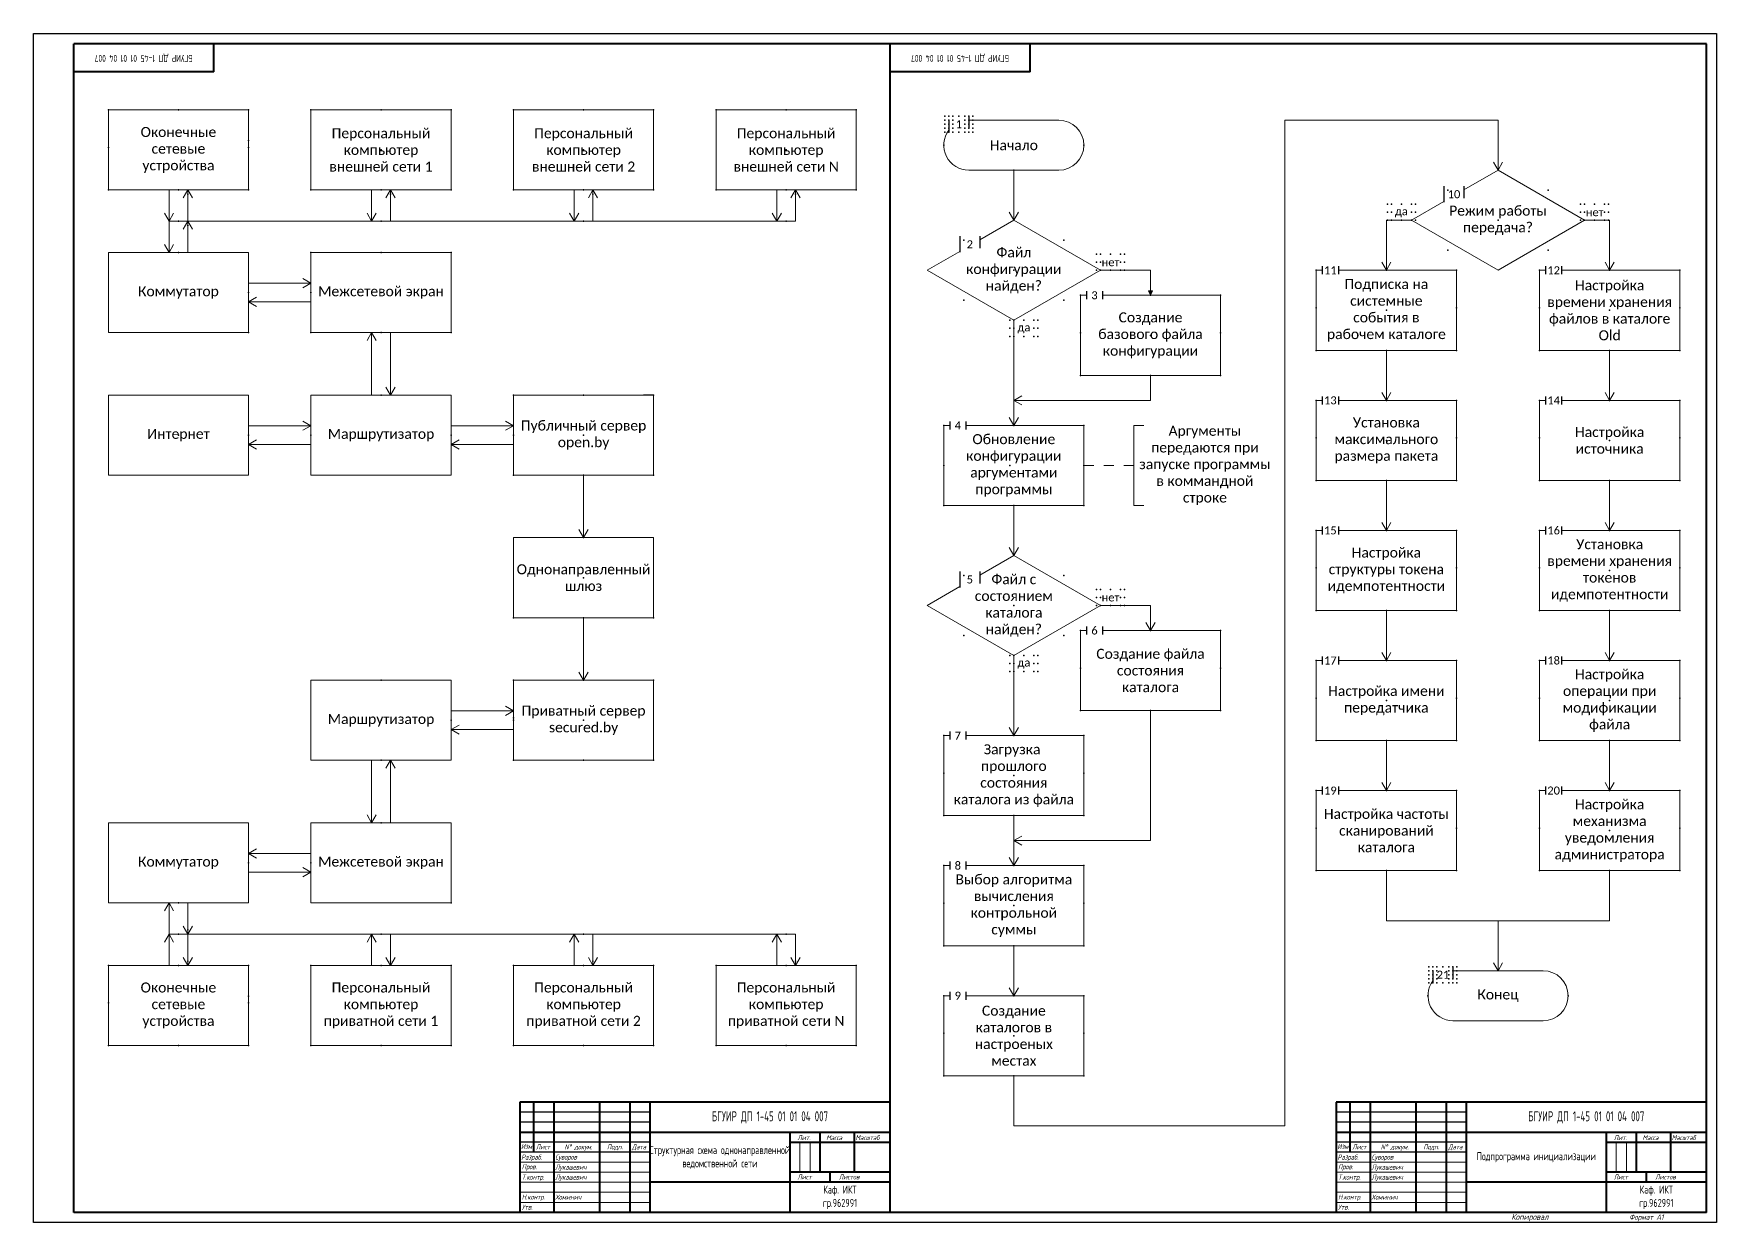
# Model space of a CAD drawing. Extents: x -285 to 556, y -1314 to -720.
import ezdxf

# ---------------------------------------------------------------- set-up
doc = ezdxf.new("R2010")
doc.units = 0
doc.header["$MEASUREMENT"] = 0
doc.layers.get('0').update_dxf_attribs({"linetype": 'CONTINUOUS'})
doc.layers.add('KONTUR', color=7, linetype='CONTINUOUS')
doc.layers.add('Тонкие', color=7, linetype='CONTINUOUS')
doc.layers.add('Невидимка', color=131, linetype='CONTINUOUS', plot=False)
for name, color, linetype, lineweight in [('Основная', 7, 'CONTINUOUS', 40), ('Схема', 50, 'CONTINUOUS', 20), ('текст', 7, 'CONTINUOUS', 20), ('тонкая', 7, 'CONTINUOUS', 20)]:
    doc.layers.add(name, color=color, linetype=linetype, lineweight=lineweight)
doc.styles.add('ЕСКД', font='eskd15.shx', dxfattribs={"width": 0.8})
doc.styles.add('стиль1', font='romans.shx', dxfattribs={"width": 0.75, "oblique": 15, "height": 3.5})

msp = doc.modelspace()

# ---------------------------------------------------------------- hatches: boundary and pattern name
at = {"layer": 'Схема'}
h = msp.add_hatch(color=256, dxfattribs=at)
h.dxf.hatch_style = 1
h.paths.add_polyline_path([(273.87, -848.74), (272.93, -848.74), (272.93, -850.93)])
h.paths.add_polyline_path([(272.93, -848.74), (272, -848.74), (272.93, -850.93)])

# ---------------------------------------------------------------- linework, layer by layer
for p, q in [((22.74, -1259.18), (-42.26, -1259.18)), ((430.74, -1259.18), (365.74, -1259.18)), ((22.74, -1264.18), (-42.26, -1264.18)), ((430.74, -1264.18), (365.74, -1264.18)), ((22.74, -1274.18), (-42.26, -1274.18)), ((430.74, -1274.18), (365.74, -1274.18)), ((22.74, -1279.18), (-42.26, -1279.18)), ((430.74, -1279.18), (365.74, -1279.18)), ((500.74, -1309.18), (500.74, -1309.18))]:
    msp.add_line(p, q)
at = {"layer": 'KONTUR'}
for p, q in [((-285.26, -1314.18), (-285.26, -720.18)), ((-285.26, -720.18), (555.74, -720.18)), ((555.74, -720.18), (555.74, -1314.18)), ((555.74, -1314.18), (-285.26, -1314.18))]:
    msp.add_line(p, q, dxfattribs=at)
at = {"layer": 'Невидимка'}
for p, q in [((172.13, -763.43), (172.13, -769.43)), ((182.13, -761.43), (182.13, -767.43)), ((419.61, -796.43), (419.61, -804.43)), ((429.61, -796.43), (429.61, -802.43)), ((177.63, -821.43), (177.63, -829.43)), ((187.63, -821.43), (187.63, -827.43)), ((358.81, -836.43), (358.81, -840.43)), ((366.81, -836.43), (366.81, -840.43)), ((470.41, -836.43), (470.41, -840.43)), ((478.41, -836.43), (478.41, -840.43)), ((240.93, -848.93), (240.93, -852.93)), ((248.93, -848.93), (248.93, -852.93)), ((358.81, -901.43), (358.81, -905.43)), ((366.81, -901.43), (366.81, -905.43)), ((470.41, -901.43), (470.41, -905.43)), ((478.41, -901.43), (478.41, -905.43)), ((172.63, -913.93), (172.63, -917.93)), ((180.63, -913.93), (180.63, -917.93)), ((358.81, -966.43), (358.81, -970.43)), ((366.81, -966.43), (366.81, -970.43)), ((470.41, -966.43), (470.41, -970.43)), ((478.41, -966.43), (478.41, -970.43)), ((177.63, -988.93), (177.63, -996.93)), ((187.63, -988.93), (187.63, -994.93)), ((240.93, -1016.43), (240.93, -1020.43)), ((248.93, -1016.43), (248.93, -1020.43)), ((358.81, -1031.43), (358.81, -1035.43)), ((366.81, -1031.43), (366.81, -1035.43)), ((470.41, -1031.43), (470.41, -1035.43)), ((478.41, -1031.43), (478.41, -1035.43)), ((172.63, -1068.93), (172.63, -1072.93)), ((180.63, -1068.93), (180.63, -1072.93)), ((358.81, -1096.43), (358.81, -1100.43)), ((366.81, -1096.43), (366.81, -1100.43)), ((470.41, -1096.43), (470.41, -1100.43)), ((478.41, -1096.43), (478.41, -1100.43)), ((172.63, -1133.93), (172.63, -1137.93)), ((180.63, -1133.93), (180.63, -1137.93)), ((414.11, -1188.43), (414.11, -1194.43)), ((424.11, -1186.43), (424.11, -1192.43)), ((172.63, -1198.93), (172.63, -1202.93)), ((180.63, -1198.93), (180.63, -1202.93))]:
    msp.add_line(p, q, dxfattribs=at)
for p in [(-247.91, -758.28), (-212.91, -758.28), (-177.91, -758.28), (-146.66, -758.28), (-111.66, -758.28), (-76.66, -758.28), (-45.41, -758.28), (-10.41, -758.28), (24.59, -758.28), (55.84, -758.28), (90.84, -758.28), (125.84, -758.28), (170.13, -761.43), (170.13, -763.43), (172.13, -761.43), (172.13, -763.43), (174.13, -761.43), (174.13, -763.43), (177.13, -761.43), (180.13, -761.43), (180.13, -763.43), (182.13, -761.43), (182.13, -763.43), (184.13, -761.43), (184.13, -763.43), (-177.91, -773.59), (170.13, -765.43), (170.13, -767.43), (170.13, -769.43), (172.13, -765.43), (172.13, -767.43), (172.13, -769.43), (174.13, -765.43), (174.13, -767.43), (174.13, -769.43), (177.13, -769.43), (180.13, -765.43), (180.13, -767.43), (180.13, -769.43), (182.13, -765.43), (182.13, -767.43), (182.13, -769.43), (184.13, -765.43), (184.13, -767.43), (184.13, -769.43), (-247.91, -777.03), (-212.91, -778.28), (-212.91, -778.28), (-177.91, -777.03), (-111.66, -778.28), (-111.66, -778.28), (-10.41, -778.28), (-10.41, -778.28), (90.84, -778.28), (90.84, -778.28), (169.63, -775.93), (239.63, -775.93), (204.63, -788.43), (-247.91, -798.28), (-212.91, -798.28), (-212.91, -798.28), (-177.91, -798.28), (-146.66, -798.28), (-111.66, -798.28), (-111.66, -798.28), (-76.66, -798.28), (-45.41, -798.28), (-10.41, -798.28), (-10.41, -798.28), (24.59, -798.28), (55.84, -798.28), (90.84, -798.28), (90.84, -798.28), (125.84, -798.28), (421.61, -798.43), (421.61, -798.43), (471.61, -798.43), (-208.22, -800.46), (-106.97, -800.46), (-5.72, -800.46), (95.53, -800.46), (391.31, -805.43), (393.31, -805.43), (398.31, -805.43), (403.31, -805.43), (405.31, -805.43), (487.91, -805.43), (489.91, -805.43), (494.91, -805.43), (499.91, -805.43), (501.91, -805.43), (-212.91, -813.9), (-212.91, -813.9), (-111.66, -813.9), (-10.41, -813.9), (90.84, -813.9), (391.31, -809.43), (391.31, -813.43), (393.31, -809.43), (393.31, -813.43), (398.31, -813.43), (403.31, -809.43), (403.31, -813.43), (405.31, -809.43), (405.31, -813.43), (446.61, -813.43), (487.91, -809.43), (487.91, -813.43), (489.91, -809.43), (489.91, -813.43), (494.91, -813.43), (499.91, -809.43), (499.91, -813.43), (501.91, -809.43), (501.91, -813.43), (-208.22, -816.09), (179.63, -823.43), (179.63, -823.43), (229.63, -823.43), (-212.91, -829.53), (-212.91, -829.53), (-146.66, -829.53), (-111.66, -829.53), (-111.66, -829.53), (-76.66, -829.53), (245.93, -830.43), (247.93, -830.43), (252.93, -830.43), (257.93, -830.43), (259.93, -830.43), (421.61, -828.43), (471.61, -828.43), (204.63, -838.43), (245.93, -834.43), (245.93, -838.43), (247.93, -834.43), (247.93, -838.43), (252.93, -838.43), (257.93, -834.43), (257.93, -838.43), (259.93, -834.43), (259.93, -838.43), (355.81, -838.43), (355.81, -838.43), (355.81, -838.43), (390.81, -838.43), (425.81, -838.43), (467.41, -838.43), (467.41, -838.43), (502.41, -838.43), (537.41, -838.43), (-212.91, -849.53), (-212.91, -849.53), (-177.91, -849.53), (-177.91, -849.53), (-146.66, -849.53), (-111.66, -849.53), (-111.66, -849.53), (179.63, -853.43), (229.63, -853.43), (237.93, -850.93), (237.93, -850.93), (272.93, -850.93), (307.93, -850.93), (355.81, -857.18), (425.81, -857.18), (467.41, -857.18), (537.41, -857.18), (202.63, -863.43), (204.63, -863.43), (209.63, -863.43), (214.63, -863.43), (216.63, -863.43), (390.81, -858.43), (390.81, -858.43), (502.41, -858.43), (502.41, -858.43), (-177.91, -869.53), (-146.66, -869.53), (-111.66, -869.53), (-111.66, -869.53), (-111.66, -869.53), (-111.66, -869.53), (-76.66, -869.53), (202.63, -867.43), (202.63, -871.43), (204.63, -867.43), (204.63, -871.43), (209.63, -871.43), (214.63, -867.43), (214.63, -871.43), (216.63, -867.43), (216.63, -871.43), (237.93, -869.68), (272.93, -870.93), (272.93, -870.93), (307.93, -869.68), (355.81, -878.43), (390.81, -878.43), (425.81, -878.43), (467.41, -878.43), (502.41, -878.43), (537.41, -878.43), (237.93, -890.93), (272.93, -890.93), (307.93, -890.93), (-111.66, -900.78), (-45.41, -900.78), (-10.41, -900.78), (24.59, -900.78), (355.81, -903.43), (355.81, -903.43), (390.81, -903.43), (425.81, -903.43), (467.41, -903.43), (467.41, -903.43), (502.41, -903.43), (537.41, -903.43), (169.63, -915.93), (169.63, -915.93), (204.63, -915.93), (239.63, -915.93), (-212.91, -920.78), (-212.91, -920.78), (-177.91, -920.78), (-177.91, -920.78), (-146.66, -920.78), (-76.66, -920.78), (-76.66, -920.78), (-45.41, -920.78), (-10.41, -920.78), (-10.41, -920.78), (355.81, -922.18), (390.81, -923.43), (390.81, -923.43), (425.81, -922.18), (467.41, -922.18), (502.41, -923.43), (502.41, -923.43), (537.41, -922.18), (-45.41, -940.78), (-10.41, -940.78), (-10.41, -940.78), (24.59, -940.78), (169.63, -935.93), (202.63, -935.93), (202.63, -935.93), (239.63, -935.93), (355.81, -943.43), (390.81, -943.43), (425.81, -943.43), (467.41, -943.43), (502.41, -943.43), (537.41, -943.43), (169.63, -955.93), (204.63, -955.93), (239.63, -955.93), (-10.41, -972.03), (-10.41, -972.03), (355.81, -968.43), (355.81, -968.43), (390.81, -968.43), (425.81, -968.43), (467.41, -968.43), (467.41, -968.43), (502.41, -968.43), (537.41, -968.43), (-10.41, -992.03), (-10.41, -992.03), (179.63, -990.93), (179.63, -990.93), (229.63, -990.93), (355.81, -987.18), (390.81, -988.43), (390.81, -988.43), (425.81, -987.18), (467.41, -987.18), (502.41, -988.43), (502.41, -988.43), (537.41, -987.18), (245.93, -997.93), (247.93, -997.93), (252.93, -997.93), (257.93, -997.93), (259.93, -997.93), (204.63, -1005.93), (245.93, -1001.93), (245.93, -1005.93), (247.93, -1001.93), (247.93, -1005.93), (252.93, -1005.93), (257.93, -1001.93), (257.93, -1005.93), (259.93, -1001.93), (259.93, -1005.93), (355.81, -1008.43), (390.81, -1008.43), (425.81, -1008.43), (467.41, -1008.43), (502.41, -1008.43), (537.41, -1008.43), (-45.41, -1012.03), (-10.41, -1012.03), (-10.41, -1012.03), (24.59, -1012.03), (179.63, -1020.93), (229.63, -1020.93), (237.93, -1018.43), (237.93, -1018.43), (237.93, -1018.43), (272.93, -1018.43), (307.93, -1018.43), (202.63, -1030.93), (204.63, -1030.93), (209.63, -1030.93), (214.63, -1030.93), (216.63, -1030.93), (355.81, -1033.43), (355.81, -1033.43), (390.81, -1033.43), (425.81, -1033.43), (467.41, -1033.43), (467.41, -1033.43), (502.41, -1033.43), (537.41, -1033.43), (202.63, -1034.93), (202.63, -1038.93), (204.63, -1034.93), (204.63, -1038.93), (209.63, -1038.93), (214.63, -1034.93), (214.63, -1038.93), (216.63, -1034.93), (216.63, -1038.93), (237.93, -1037.18), (272.93, -1038.43), (272.93, -1038.43), (307.93, -1037.18), (-111.66, -1043.28), (-45.41, -1043.28), (-10.41, -1043.28), (24.59, -1043.28), (237.93, -1058.43), (272.93, -1058.43), (307.93, -1058.43), (355.81, -1052.18), (390.81, -1053.43), (390.81, -1053.43), (425.81, -1052.18), (467.41, -1052.18), (502.41, -1053.43), (502.41, -1053.43), (537.41, -1052.18), (-111.66, -1063.28), (-111.66, -1063.28), (-76.66, -1063.28), (-76.66, -1063.28), (-45.41, -1062.03), (-45.41, -1063.28), (-10.41, -1063.28), (-10.41, -1063.28), (169.63, -1070.93), (169.63, -1070.93), (169.63, -1070.93), (204.63, -1070.93), (239.63, -1070.93), (355.81, -1073.43), (390.81, -1073.43), (425.81, -1073.43), (467.41, -1073.43), (502.41, -1073.43), (537.41, -1073.43), (-111.66, -1083.28), (-45.41, -1083.28), (-10.41, -1083.28), (24.59, -1083.28), (169.63, -1089.68), (204.63, -1090.93), (204.63, -1090.93), (239.63, -1089.68), (355.81, -1098.43), (355.81, -1098.43), (390.81, -1098.43), (425.81, -1098.43), (467.41, -1098.43), (467.41, -1098.43), (502.41, -1098.43), (537.41, -1098.43), (-111.66, -1114.53), (-111.66, -1114.53), (169.63, -1110.93), (204.63, -1110.93), (239.63, -1110.93), (355.81, -1117.18), (390.81, -1118.43), (390.81, -1118.43), (425.81, -1117.18), (467.41, -1117.18), (502.41, -1118.43), (502.41, -1118.43), (537.41, -1117.18), (-177.91, -1134.53), (-177.91, -1134.53), (-146.66, -1134.53), (169.63, -1135.93), (169.63, -1135.93), (169.63, -1135.93), (204.63, -1135.93), (239.63, -1135.93), (355.81, -1138.43), (390.81, -1138.43), (425.81, -1138.43), (467.41, -1138.43), (502.41, -1138.43), (537.41, -1138.43), (-212.91, -1154.53), (-76.66, -1154.53), (169.63, -1154.68), (204.63, -1155.93), (204.63, -1155.93), (239.63, -1154.68), (-208.22, -1167.96), (-212.91, -1170.15), (-212.91, -1170.15), (-111.66, -1170.15), (-10.41, -1170.15), (90.84, -1170.15), (169.63, -1175.93), (204.63, -1175.93), (239.63, -1175.93), (-247.91, -1185.78), (-212.91, -1185.78), (-212.91, -1185.78), (-208.22, -1183.59), (-177.91, -1185.78), (-146.66, -1185.78), (-111.66, -1185.78), (-111.66, -1185.78), (-106.97, -1183.59), (-76.66, -1185.78), (-45.41, -1185.78), (-10.41, -1185.78), (-10.41, -1185.78), (-5.72, -1183.59), (24.59, -1185.78), (55.84, -1185.78), (90.84, -1185.78), (90.84, -1185.78), (95.53, -1183.59), (125.84, -1185.78), (412.11, -1186.43), (412.11, -1188.43), (412.11, -1190.43), (412.11, -1192.43), (414.11, -1186.43), (414.11, -1188.43), (414.11, -1190.43), (414.11, -1192.43), (416.11, -1186.43), (416.11, -1188.43), (416.11, -1190.43), (416.11, -1192.43), (419.11, -1186.43), (422.11, -1186.43), (422.11, -1188.43), (422.11, -1190.43), (422.11, -1192.43), (424.11, -1186.43), (424.11, -1188.43), (424.11, -1190.43), (424.11, -1192.43), (426.11, -1186.43), (426.11, -1188.43), (426.11, -1190.43), (426.11, -1192.43), (-177.91, -1201.09), (169.63, -1200.93), (169.63, -1200.93), (169.63, -1200.93), (204.63, -1200.93), (239.63, -1200.93), (411.61, -1200.93), (412.11, -1194.43), (414.11, -1194.43), (416.11, -1194.43), (419.11, -1194.43), (422.11, -1194.43), (424.11, -1194.43), (426.11, -1194.43), (481.61, -1200.93), (-247.91, -1204.53), (-212.91, -1205.78), (-212.91, -1205.78), (-177.91, -1204.53), (-111.66, -1205.78), (-111.66, -1205.78), (-10.41, -1205.78), (-10.41, -1205.78), (90.84, -1205.78), (90.84, -1205.78), (-247.91, -1225.78), (-212.91, -1225.78), (-177.91, -1225.78), (-146.66, -1225.78), (-111.66, -1225.78), (-76.66, -1225.78), (-45.41, -1225.78), (-10.41, -1225.78), (24.59, -1225.78), (55.84, -1225.78), (90.84, -1225.78), (125.84, -1225.78), (169.63, -1219.68), (204.63, -1220.93), (204.63, -1220.93), (239.63, -1219.68), (169.63, -1240.93), (204.63, -1240.93), (239.63, -1240.93)]:
    msp.add_point(p, dxfattribs=at)
at = {"layer": 'Основная'}
for p, q in [((-265.26, -1269.18), (-265.26, -725.18)), ((550.74, -725.18), (-265.26, -725.18)), ((-195.26, -739.18), (-195.26, -725.18)), ((142.74, -1309.18), (142.74, -725.18)), ((212.74, -739.18), (212.74, -725.18)), ((550.74, -1309.18), (550.74, -725.18)), ((-195.26, -739.18), (-265.26, -739.18)), ((212.74, -739.18), (142.74, -739.18)), ((-42.26, -1254.18), (-42.26, -1309.18)), ((142.74, -1254.18), (-42.26, -1254.18)), ((-35.26, -1279.18), (-35.26, -1254.18)), ((-25.26, -1254.18), (-25.26, -1309.18)), ((-2.26, -1309.18), (-2.26, -1254.18)), ((12.74, -1254.18), (12.74, -1309.18)), ((22.74, -1254.18), (22.74, -1309.18)), ((365.74, -1254.18), (365.74, -1309.18)), ((550.74, -1254.18), (365.74, -1254.18)), ((372.74, -1279.18), (372.74, -1254.18)), ((382.74, -1254.18), (382.74, -1309.18)), ((405.74, -1309.18), (405.74, -1254.18)), ((420.74, -1254.18), (420.74, -1309.18)), ((430.74, -1254.18), (430.74, -1309.18)), ((-265.26, -1309.18), (-265.26, -1269.18)), ((-42.26, -1269.18), (142.74, -1269.18)), ((92.74, -1269.18), (92.74, -1309.18)), ((107.74, -1269.18), (107.74, -1289.18)), ((124.74, -1269.18), (124.74, -1289.18)), ((365.74, -1269.18), (550.74, -1269.18)), ((500.74, -1269.18), (500.74, -1309.18)), ((515.74, -1269.18), (515.74, -1289.18)), ((532.74, -1269.18), (532.74, -1289.18)), ((92.74, -1274.18), (142.74, -1274.18)), ((500.74, -1274.18), (550.74, -1274.18)), ((142.74, -1294.18), (22.74, -1294.18)), ((142.74, -1289.18), (92.74, -1289.18)), ((112.74, -1289.18), (112.74, -1294.18)), ((550.74, -1294.18), (430.74, -1294.18)), ((550.74, -1289.18), (500.74, -1289.18)), ((520.74, -1289.18), (520.74, -1294.18)), ((550.74, -1309.18), (-265.26, -1309.18))]:
    msp.add_line(p, q, dxfattribs=at)
at = {"layer": 'Схема'}
for p, q in [((-247.91, -758.28), (-177.91, -758.28)), ((-247.91, -758.28), (-247.91, -798.28)), ((-177.91, -758.28), (-177.91, -798.28)), ((-146.66, -758.28), (-76.66, -758.28)), ((-146.66, -758.28), (-146.66, -798.28)), ((-76.66, -758.28), (-76.66, -798.28)), ((-45.41, -758.28), (24.59, -758.28)), ((-45.41, -758.28), (-45.41, -798.28)), ((24.59, -758.28), (24.59, -798.28)), ((55.84, -758.28), (125.84, -758.28)), ((55.84, -758.28), (55.84, -798.28)), ((125.84, -758.28), (125.84, -798.28)), ((182.13, -763.43), (227.13, -763.43)), ((446.61, -763.43), (340.08, -763.43)), ((340.08, -1265.93), (340.08, -763.43)), ((446.61, -763.43), (446.61, -788.43)), ((182.13, -788.43), (227.13, -788.43)), ((204.63, -788.43), (204.63, -813.43)), ((446.61, -788.43), (429.61, -798.25)), ((446.61, -788.43), (444.3, -784.43)), ((446.61, -788.43), (448.92, -784.43)), ((446.61, -788.43), (489.91, -813.43)), ((-247.91, -798.28), (-177.91, -798.28)), ((-217.59, -798.28), (-217.59, -813.9)), ((-208.22, -798.28), (-210.53, -802.28)), ((-208.22, -813.9), (-208.22, -798.28)), ((-208.22, -798.28), (-205.91, -802.28)), ((-146.66, -798.28), (-76.66, -798.28)), ((-116.34, -798.28), (-116.34, -813.9)), ((-106.97, -798.28), (-109.28, -802.28)), ((-106.97, -813.9), (-106.97, -798.28)), ((-106.97, -798.28), (-104.66, -802.28)), ((-45.41, -798.28), (24.59, -798.28)), ((-15.09, -798.28), (-15.09, -813.9)), ((-5.72, -798.28), (-8.03, -802.28)), ((-5.72, -813.9), (-5.72, -798.28)), ((-5.72, -798.28), (-3.41, -802.28)), ((55.84, -798.28), (125.84, -798.28)), ((86.16, -798.28), (86.16, -813.9)), ((95.53, -798.28), (93.22, -802.28)), ((95.53, -813.9), (95.53, -798.28)), ((95.53, -798.28), (97.84, -802.28)), ((419.61, -804.02), (403.31, -813.43)), ((-217.59, -813.9), (-219.9, -809.9)), ((-217.59, -813.9), (-215.29, -809.9)), ((95.53, -813.9), (-217.59, -813.9)), ((-217.59, -813.9), (-217.59, -829.53)), ((-208.22, -813.9), (-210.53, -817.9)), ((-208.22, -829.53), (-208.22, -813.9)), ((-208.22, -813.9), (-205.91, -817.9)), ((-116.34, -813.9), (-118.65, -809.9)), ((-116.34, -813.9), (-114.04, -809.9)), ((-15.09, -813.9), (-17.4, -809.9)), ((-15.09, -813.9), (-12.79, -809.9)), ((86.16, -813.9), (83.85, -809.9)), ((86.16, -813.9), (88.46, -809.9)), ((204.63, -813.43), (187.63, -823.25)), ((204.63, -813.43), (202.32, -809.43)), ((204.63, -813.43), (206.94, -809.43)), ((204.63, -813.43), (247.93, -838.43)), ((390.81, -813.43), (403.31, -813.43)), ((390.81, -813.43), (390.81, -838.43)), ((446.61, -838.43), (403.31, -813.43)), ((446.61, -838.43), (489.91, -813.43)), ((489.91, -813.43), (502.41, -813.43)), ((502.41, -813.43), (502.41, -838.43)), ((-247.91, -829.53), (-177.91, -829.53)), ((-247.91, -829.53), (-247.91, -869.53)), ((-217.59, -829.53), (-219.9, -825.53)), ((-217.59, -829.53), (-215.29, -825.53)), ((-177.91, -829.53), (-177.91, -869.53)), ((-146.66, -829.53), (-76.66, -829.53)), ((-146.66, -829.53), (-146.66, -869.53)), ((-76.66, -829.53), (-76.66, -869.53)), ((177.63, -829.02), (161.33, -838.43)), ((204.63, -863.43), (161.33, -838.43)), ((204.63, -863.43), (247.93, -838.43)), ((247.93, -838.43), (272.93, -838.43)), ((272.93, -838.43), (272.93, -850.93)), ((355.81, -838.43), (358.81, -838.43)), ((355.81, -838.43), (355.81, -878.43)), ((366.81, -838.43), (425.81, -838.43)), ((390.81, -838.43), (388.5, -834.43)), ((390.81, -838.43), (393.12, -834.43)), ((425.81, -838.43), (425.81, -878.43)), ((467.41, -838.43), (470.41, -838.43)), ((467.41, -838.43), (467.41, -878.43)), ((478.41, -838.43), (537.41, -838.43)), ((502.41, -838.43), (500.1, -834.43)), ((502.41, -838.43), (504.72, -834.43)), ((537.41, -838.43), (537.41, -878.43)), ((-146.66, -844.84), (-177.91, -844.84)), ((-146.66, -844.84), (-150.66, -842.53)), ((-146.66, -844.84), (-150.66, -847.15)), ((272, -848.74), (272.93, -850.93)), ((272, -848.74), (273.87, -848.74)), ((273.87, -848.74), (272.93, -850.93)), ((-177.91, -854.21), (-173.91, -851.9)), ((-177.91, -854.21), (-146.66, -854.21)), ((-177.91, -854.21), (-173.91, -856.52)), ((237.93, -850.93), (240.93, -850.93)), ((237.93, -850.93), (237.93, -890.93)), ((248.93, -850.93), (307.93, -850.93)), ((307.93, -850.93), (307.93, -890.93)), ((204.63, -863.43), (204.63, -915.93)), ((-247.91, -869.53), (-177.91, -869.53)), ((-146.66, -869.53), (-76.66, -869.53)), ((-116.34, -869.53), (-118.65, -873.53)), ((-116.34, -869.53), (-116.34, -900.78)), ((-116.34, -869.53), (-114.04, -873.53)), ((-106.97, -900.78), (-106.97, -869.53)), ((355.81, -878.43), (425.81, -878.43)), ((390.81, -878.43), (390.81, -903.43)), ((467.41, -878.43), (537.41, -878.43)), ((502.41, -878.43), (502.41, -903.43)), ((237.93, -890.93), (307.93, -890.93)), ((272.93, -903.43), (272.93, -890.93)), ((-106.97, -900.78), (-109.28, -896.78)), ((-106.97, -900.78), (-104.66, -896.78)), ((390.81, -903.43), (388.5, -899.43)), ((390.81, -903.43), (393.12, -899.43)), ((502.41, -903.43), (500.1, -899.43)), ((502.41, -903.43), (504.72, -899.43)), ((-247.91, -900.78), (-177.91, -900.78)), ((-247.91, -900.78), (-247.91, -940.78)), ((-177.91, -900.78), (-177.91, -940.78)), ((-146.66, -900.78), (-76.66, -900.78)), ((-146.66, -900.78), (-146.66, -940.78)), ((-76.66, -900.78), (-76.66, -940.78)), ((-45.41, -900.78), (24.59, -900.78)), ((-45.41, -900.78), (-45.41, -940.78)), ((24.59, -900.78), (24.59, -940.78)), ((204.63, -903.43), (208.63, -901.12)), ((204.63, -903.43), (272.93, -903.43)), ((204.63, -903.43), (208.63, -905.74)), ((355.81, -903.43), (358.81, -903.43)), ((355.81, -903.43), (355.81, -943.43)), ((366.81, -903.43), (425.81, -903.43)), ((425.81, -903.43), (425.81, -943.43)), ((467.41, -903.43), (470.41, -903.43)), ((467.41, -903.43), (467.41, -943.43)), ((478.41, -903.43), (537.41, -903.43)), ((537.41, -903.43), (537.41, -943.43)), ((-146.66, -916.09), (-177.91, -916.09)), ((-146.66, -916.09), (-150.66, -913.78)), ((-146.66, -916.09), (-150.66, -918.4)), ((-45.41, -916.09), (-76.66, -916.09)), ((-45.41, -916.09), (-49.41, -913.78)), ((-45.41, -916.09), (-49.41, -918.4)), ((169.63, -915.93), (172.63, -915.93)), ((169.63, -915.93), (169.63, -955.93)), ((180.63, -915.93), (239.63, -915.93)), ((204.63, -915.93), (202.32, -911.93)), ((204.63, -915.93), (206.94, -911.93)), ((239.63, -915.93), (239.63, -955.93)), ((264.63, -915.93), (269.63, -915.93)), ((264.63, -915.93), (264.63, -955.93)), ((-177.91, -925.46), (-173.91, -923.15)), ((-76.66, -925.46), (-72.66, -923.15)), ((-177.91, -925.46), (-146.66, -925.46)), ((-177.91, -925.46), (-173.91, -927.77)), ((-76.66, -925.46), (-45.41, -925.46)), ((-76.66, -925.46), (-72.66, -927.77)), ((-247.91, -940.78), (-177.91, -940.78)), ((-146.66, -940.78), (-76.66, -940.78)), ((-45.41, -940.78), (24.59, -940.78)), ((-10.41, -940.78), (-10.41, -972.03)), ((239.63, -935.93), (244.63, -935.93)), ((249.63, -935.93), (254.63, -935.93)), ((259.63, -935.93), (264.63, -935.93)), ((355.81, -943.43), (425.81, -943.43)), ((390.81, -943.43), (390.81, -968.43)), ((467.41, -943.43), (537.41, -943.43)), ((502.41, -943.43), (502.41, -968.43)), ((169.63, -955.93), (239.63, -955.93)), ((204.63, -955.93), (204.63, -980.93)), ((264.63, -955.93), (269.63, -955.93)), ((390.81, -968.43), (388.5, -964.43)), ((390.81, -968.43), (393.12, -964.43)), ((502.41, -968.43), (500.1, -964.43)), ((502.41, -968.43), (504.72, -964.43)), ((-45.41, -972.03), (24.59, -972.03)), ((-45.41, -972.03), (-45.41, -1012.03)), ((-10.41, -972.03), (-12.72, -968.03)), ((-10.41, -972.03), (-8.1, -968.03)), ((24.59, -972.03), (24.59, -1012.03)), ((355.81, -968.43), (358.81, -968.43)), ((355.81, -968.43), (355.81, -1008.43)), ((366.81, -968.43), (425.81, -968.43)), ((425.81, -968.43), (425.81, -1008.43)), ((467.41, -968.43), (470.41, -968.43)), ((467.41, -968.43), (467.41, -1008.43)), ((478.41, -968.43), (537.41, -968.43)), ((537.41, -968.43), (537.41, -1008.43)), ((204.63, -980.93), (187.63, -990.75)), ((204.63, -980.93), (202.32, -976.93)), ((204.63, -980.93), (206.94, -976.93)), ((204.63, -980.93), (247.93, -1005.93)), ((177.63, -996.52), (161.33, -1005.93)), ((204.63, -1030.93), (161.33, -1005.93)), ((204.63, -1030.93), (247.93, -1005.93)), ((247.93, -1005.93), (272.93, -1005.93)), ((272.93, -1005.93), (272.93, -1018.43)), ((355.81, -1008.43), (425.81, -1008.43)), ((390.81, -1008.43), (390.81, -1033.43)), ((467.41, -1008.43), (537.41, -1008.43)), ((502.41, -1008.43), (502.41, -1033.43)), ((-45.41, -1012.03), (24.59, -1012.03)), ((-10.41, -1012.03), (-10.41, -1043.28)), ((272.93, -1018.43), (270.62, -1014.43)), ((272.93, -1018.43), (275.24, -1014.43)), ((237.93, -1018.43), (240.93, -1018.43)), ((237.93, -1018.43), (237.93, -1058.43)), ((248.93, -1018.43), (307.93, -1018.43)), ((307.93, -1018.43), (307.93, -1058.43)), ((204.63, -1030.93), (204.63, -1070.93)), ((355.81, -1033.43), (358.81, -1033.43)), ((355.81, -1033.43), (355.81, -1073.43)), ((366.81, -1033.43), (425.81, -1033.43)), ((390.81, -1033.43), (388.5, -1029.43)), ((390.81, -1033.43), (393.12, -1029.43)), ((425.81, -1033.43), (425.81, -1073.43)), ((467.41, -1033.43), (470.41, -1033.43)), ((467.41, -1033.43), (467.41, -1073.43)), ((478.41, -1033.43), (537.41, -1033.43)), ((502.41, -1033.43), (500.1, -1029.43)), ((502.41, -1033.43), (504.72, -1029.43)), ((537.41, -1033.43), (537.41, -1073.43)), ((-10.41, -1043.28), (-12.72, -1039.28)), ((-10.41, -1043.28), (-8.1, -1039.28)), ((-146.66, -1043.28), (-76.66, -1043.28)), ((-146.66, -1043.28), (-146.66, -1083.28)), ((-76.66, -1043.28), (-76.66, -1083.28)), ((-45.41, -1043.28), (24.59, -1043.28)), ((-45.41, -1043.28), (-45.41, -1083.28)), ((24.59, -1043.28), (24.59, -1083.28)), ((-45.41, -1058.59), (-76.66, -1058.59)), ((-45.41, -1058.59), (-49.41, -1056.28)), ((-45.41, -1058.59), (-49.41, -1060.9)), ((237.93, -1058.43), (307.93, -1058.43)), ((272.93, -1123.43), (272.93, -1058.43)), ((-76.66, -1067.96), (-72.66, -1065.65)), ((-76.66, -1067.96), (-45.41, -1067.96)), ((-76.66, -1067.96), (-72.66, -1070.27)), ((204.63, -1070.93), (202.32, -1066.93)), ((204.63, -1070.93), (206.94, -1066.93)), ((169.63, -1070.93), (172.63, -1070.93)), ((169.63, -1070.93), (169.63, -1110.93)), ((180.63, -1070.93), (239.63, -1070.93)), ((239.63, -1070.93), (239.63, -1110.93)), ((355.81, -1073.43), (425.81, -1073.43)), ((390.81, -1073.43), (390.81, -1098.43)), ((467.41, -1073.43), (537.41, -1073.43)), ((502.41, -1073.43), (502.41, -1098.43)), ((-146.66, -1083.28), (-76.66, -1083.28)), ((-116.34, -1114.53), (-116.34, -1083.28)), ((-106.97, -1083.28), (-109.28, -1087.28)), ((-106.97, -1083.28), (-106.97, -1114.53)), ((-106.97, -1083.28), (-104.66, -1087.28)), ((-45.41, -1083.28), (24.59, -1083.28)), ((355.81, -1098.43), (358.81, -1098.43)), ((355.81, -1098.43), (355.81, -1138.43)), ((366.81, -1098.43), (425.81, -1098.43)), ((390.81, -1098.43), (388.5, -1094.43)), ((390.81, -1098.43), (393.12, -1094.43)), ((425.81, -1098.43), (425.81, -1138.43)), ((467.41, -1098.43), (470.41, -1098.43)), ((467.41, -1098.43), (467.41, -1138.43)), ((478.41, -1098.43), (537.41, -1098.43)), ((502.41, -1098.43), (500.1, -1094.43)), ((502.41, -1098.43), (504.72, -1094.43)), ((537.41, -1098.43), (537.41, -1138.43)), ((-247.91, -1114.53), (-177.91, -1114.53)), ((-247.91, -1114.53), (-247.91, -1154.53)), ((-177.91, -1114.53), (-177.91, -1154.53)), ((-146.66, -1114.53), (-76.66, -1114.53)), ((-146.66, -1114.53), (-146.66, -1154.53)), ((-116.34, -1114.53), (-118.65, -1110.53)), ((-116.34, -1114.53), (-114.04, -1110.53)), ((-76.66, -1114.53), (-76.66, -1154.53)), ((169.63, -1110.93), (239.63, -1110.93)), ((204.63, -1123.43), (204.63, -1110.93)), ((204.63, -1123.43), (208.63, -1121.12)), ((204.63, -1123.43), (272.93, -1123.43)), ((204.63, -1135.93), (204.63, -1123.43)), ((204.63, -1123.43), (208.63, -1125.74)), ((-177.91, -1129.84), (-173.91, -1127.53)), ((-177.91, -1129.84), (-146.66, -1129.84)), ((-177.91, -1129.84), (-173.91, -1132.15)), ((204.63, -1135.93), (202.32, -1131.93)), ((204.63, -1135.93), (206.94, -1131.93)), ((-146.66, -1139.21), (-177.91, -1139.21)), ((-146.66, -1139.21), (-150.66, -1136.9)), ((-146.66, -1139.21), (-150.66, -1141.52)), ((169.63, -1135.93), (172.63, -1135.93)), ((169.63, -1135.93), (169.63, -1175.93)), ((180.63, -1135.93), (239.63, -1135.93)), ((239.63, -1135.93), (239.63, -1175.93)), ((355.81, -1138.43), (425.81, -1138.43)), ((390.81, -1138.43), (390.81, -1163.43)), ((467.41, -1138.43), (537.41, -1138.43)), ((502.41, -1138.43), (502.41, -1163.43)), ((-247.91, -1154.53), (-177.91, -1154.53)), ((-217.59, -1154.53), (-219.9, -1158.53)), ((-217.59, -1170.15), (-217.59, -1154.53)), ((-217.59, -1154.53), (-215.29, -1158.53)), ((-208.22, -1154.53), (-208.22, -1170.15)), ((-146.66, -1154.53), (-76.66, -1154.53)), ((-208.22, -1170.15), (-210.53, -1166.15)), ((-208.22, -1170.15), (-205.91, -1166.15)), ((390.81, -1163.43), (502.41, -1163.43)), ((446.61, -1163.43), (446.61, -1188.43)), ((446.61, -1163.43), (446.61, -1188.43)), ((-217.59, -1170.15), (-219.9, -1174.15)), ((95.53, -1170.15), (-217.59, -1170.15)), ((-217.59, -1185.78), (-217.59, -1170.15)), ((-217.59, -1170.15), (-215.29, -1174.15)), ((-208.22, -1170.15), (-208.22, -1185.78)), ((-116.34, -1170.15), (-118.65, -1174.15)), ((-116.34, -1185.78), (-116.34, -1170.15)), ((-116.34, -1170.15), (-114.04, -1174.15)), ((-106.97, -1170.15), (-106.97, -1185.78)), ((-15.09, -1170.15), (-17.4, -1174.15)), ((-15.09, -1185.78), (-15.09, -1170.15)), ((-15.09, -1170.15), (-12.79, -1174.15)), ((-5.72, -1170.15), (-5.72, -1185.78)), ((86.16, -1170.15), (83.85, -1174.15)), ((86.16, -1185.78), (86.16, -1170.15)), ((86.16, -1170.15), (88.46, -1174.15)), ((95.53, -1170.15), (95.53, -1185.78)), ((169.63, -1175.93), (239.63, -1175.93)), ((204.63, -1175.93), (204.63, -1200.93)), ((-247.91, -1185.78), (-177.91, -1185.78)), ((-247.91, -1185.78), (-247.91, -1225.78)), ((-208.22, -1185.78), (-210.53, -1181.78)), ((-208.22, -1185.78), (-205.91, -1181.78)), ((-177.91, -1185.78), (-177.91, -1225.78)), ((-146.66, -1185.78), (-76.66, -1185.78)), ((-146.66, -1185.78), (-146.66, -1225.78)), ((-106.97, -1185.78), (-109.28, -1181.78)), ((-106.97, -1185.78), (-104.66, -1181.78)), ((-76.66, -1185.78), (-76.66, -1225.78)), ((-45.41, -1185.78), (24.59, -1185.78)), ((-45.41, -1185.78), (-45.41, -1225.78)), ((-5.72, -1185.78), (-8.03, -1181.78)), ((-5.72, -1185.78), (-3.41, -1181.78)), ((24.59, -1185.78), (24.59, -1225.78)), ((55.84, -1185.78), (125.84, -1185.78)), ((55.84, -1185.78), (55.84, -1225.78)), ((95.53, -1185.78), (93.22, -1181.78)), ((95.53, -1185.78), (97.84, -1181.78)), ((125.84, -1185.78), (125.84, -1225.78)), ((446.61, -1188.43), (444.3, -1184.43)), ((446.61, -1188.43), (448.92, -1184.43)), ((424.11, -1188.43), (469.11, -1188.43)), ((169.63, -1200.93), (172.63, -1200.93)), ((169.63, -1200.93), (169.63, -1240.93)), ((180.63, -1200.93), (239.63, -1200.93)), ((204.63, -1200.93), (202.32, -1196.93)), ((204.63, -1200.93), (206.94, -1196.93)), ((239.63, -1200.93), (239.63, -1240.93)), ((424.11, -1213.43), (469.11, -1213.43)), ((-247.91, -1225.78), (-177.91, -1225.78)), ((-146.66, -1225.78), (-76.66, -1225.78)), ((-45.41, -1225.78), (24.59, -1225.78)), ((55.84, -1225.78), (125.84, -1225.78)), ((169.63, -1240.93), (239.63, -1240.93)), ((204.63, -1240.93), (204.63, -1265.93)), ((204.63, -1265.93), (340.08, -1265.93))]:
    msp.add_line(p, q, dxfattribs=at)
for centre, start, end in [((227.13, -775.93), 270, 90), ((182.13, -775.93), 143.1301, 270), ((424.11, -1200.93), 143.1301, 270), ((469.11, -1200.93), 270, 90)]:
    msp.add_arc(centre, 12.5, start, end, dxfattribs=at)
at = {"layer": 'тонкая'}
for p, q in [((97.72, -1274.39), (97.72, -1289.18)), ((102.8, -1274.39), (102.8, -1289.18)), ((505.72, -1274.39), (505.72, -1289.18)), ((510.8, -1274.39), (510.8, -1289.18)), ((-42.26, -1284.18), (22.74, -1284.18)), ((365.74, -1284.18), (430.74, -1284.18)), ((22.74, -1289.18), (-42.26, -1289.18)), ((22.74, -1294.18), (-42.26, -1294.18)), ((430.74, -1289.18), (365.74, -1289.18)), ((430.74, -1294.18), (365.74, -1294.18))]:
    msp.add_line(p, q, dxfattribs=at)
for points in [[(-42.26, -1299.18), (22.74, -1299.18)], [(365.74, -1299.18), (430.74, -1299.18)], [(-42.26, -1304.18), (22.74, -1304.18)], [(365.74, -1304.18), (430.74, -1304.18)]]:
    msp.add_lwpolyline(points, dxfattribs=at)
at = {"layer": 'Тонкие'}
msp.add_line((24.59, -900.78), (19.59, -900.78), dxfattribs=at)

# ---------------------------------------------------------------- texts
at = {"layer": 'Схема', "attachment_point": 5}
for s, width, gutter_width, insert, char_height in [('{\\fCalibri|b0|i0|c0|p34;1}', 10, 20, (177.13, -765.43), 4), ('{\\fCalibri|b0|i0|c204|p34;Оконечные сетевые устройства}', 62.5, 25, (-212.91, -778.28), 5), ('{\\fCalibri|b0|i0|c204|p34;Персональный компьютер внешней сети 1}', 62.5, 25, (-111.66, -778.28), 5), ('{\\fCalibri|b0|i0|c204|p34;Персональный компьютер внешней сети 2}', 62.5, 25, (-10.41, -778.28), 5), ('{\\fCalibri|b0|i0|c204|p34;Персональный компьютер внешней сети \\fCalibri|b0|i0|c0|p34;N}', 62.5, 25, (90.84, -778.28), 5), ('{\\fCalibri|b0|i0|c204|p34;Начало}', 37.5, 25, (204.63, -775.93), 5), ('{\\fCalibri|b0|i0|c0|p34;10}', 10, 20, (424.61, -800.43), 4), ('{\\fCalibri|b0|i0|c204|p34;Режим работы передача\\fCalibri|b0|i0|c0|p34;?}', 50, 20, (446.61, -813.43), 5), ('{\\fCalibri|b0|i0|c204|p34;да}', 10, 20, (398.31, -809.43), 4), ('{\\fCalibri|b0|i0|c204|p34;нет}', 10, 20, (494.91, -809.43), 4), ('{\\fCalibri|b0|i0|c0|p34;2}', 10, 20, (182.63, -825.43), 4), ('{\\fCalibri|b0|i0|c204|p34;Файл конфигурации найден\\fCalibri|b0|i0|c0|p34;?}', 50, 20, (204.63, -838.43), 5), ('{\\fCalibri|b0|i0|c204|p34;нет}', 10, 20, (252.93, -834.43), 4), ('{\\fCalibri|b0|i0|c0|p34;11}', 10, 20, (362.81, -838.43), 4), ('{\\fCalibri|b0|i0|c0|p34;12}', 10, 20, (474.41, -838.43), 4), ('{\\fCalibri|b0|i0|c204|p34;Коммутатор}', 62.5, 25, (-212.91, -849.53), 5), ('{\\fCalibri|b0|i0|c204|p34;Межсетевой экран}', 62.5, 25, (-111.66, -849.53), 5), ('{\\fCalibri|b0|i0|c0|p34;3}', 10, 20, (244.93, -850.93), 4), ('{\\fCalibri|b0|i0|c204|p34;Подписка на системные события в рабочем каталоге}', 62.5, 25, (390.81, -858.43), 5), ('{\\fCalibri|b0|i0|c204|p34;Настройка времени хранения файлов в каталоге \\fCalibri|b0|i0|c0|p34;Old}', 62.5, 25, (502.41, -858.43), 5), ('{\\fCalibri|b0|i0|c204|p34;да}', 10, 20, (209.63, -867.43), 4), ('{\\fCalibri|b0|i0|c204|p34;Создание базового файла конфигурации}', 62.5, 25, (272.93, -870.93), 5), ('{\\fCalibri|b0|i0|c0|p34;13}', 10, 20, (362.81, -903.43), 4), ('{\\fCalibri|b0|i0|c0|p34;14}', 10, 20, (474.41, -903.43), 4), ('{\\fCalibri|b0|i0|c204|p34;Публичный сервер\\P\\fCalibri|b0|i0|c0|p34;open.by}', 62.5, 25, (-10.41, -920.78), 5), ('{\\fCalibri|b0|i0|c0|p34;4}', 10, 20, (176.63, -915.93), 4), ('{\\fCalibri|b0|i0|c204|p34;Аргументы передаются при запуске программы в коммандной строке}', 66.0034, 25, (300.12, -935.93), 5), ('{\\fCalibri|b0|i0|c204|p34;Установка максимального размера пакета}', 62.5, 25, (390.81, -923.43), 5), ('{\\fCalibri|b0|i0|c204|p34;Настройка источника}', 62.5, 25, (502.41, -923.43), 5), ('{\\fCalibri|b0|i0|c204|p34;Интернет}', 62.5, 25, (-212.91, -920.78), 5), ('{\\fCalibri|b0|i0|c204|p34;Маршрутизатор}', 62.5, 25, (-111.66, -920.78), 5), ('{\\fCalibri|b0|i0|c204|p34;Обновление конфигурации аргументами программы}', 62.5, 25, (204.63, -935.93), 5), ('{\\fCalibri|b0|i0|c0|p34;15}', 10, 20, (362.81, -968.43), 4), ('{\\fCalibri|b0|i0|c0|p34;16}', 10, 20, (474.41, -968.43), 4), ('{\\fCalibri|b0|i0|c204|p34;Установка времени хранения токенов идемпотентности}', 62.5, 25, (502.41, -988.43), 5), ('{\\fCalibri|b0|i0|c204|p34;Настройка структуры токена идемпотентности}', 62.5, 25, (390.81, -988.43), 5), ('{\\fCalibri|b0|i0|c204|p34;Однонаправленный шлюз}', 62.5, 25, (-10.41, -992.03), 5), ('{\\fCalibri|b0|i0|c0|p34;5}', 10, 20, (182.63, -992.93), 4), ('{\\fCalibri|b0|i0|c204|p34;Файл с состоянием каталога найден\\fCalibri|b0|i0|c0|p34;?}', 50, 20, (204.63, -1005.93), 5), ('{\\fCalibri|b0|i0|c204|p34;нет}', 10, 20, (252.93, -1001.93), 4), ('{\\fCalibri|b0|i0|c0|p34;6}', 10, 20, (244.93, -1018.43), 4), ('{\\fCalibri|b0|i0|c204|p34;да}', 10, 20, (209.63, -1034.93), 4), ('{\\fCalibri|b0|i0|c204|p34;Создание файла состояния каталога}', 62.5, 25, (272.93, -1038.43), 5), ('{\\fCalibri|b0|i0|c0|p34;17}', 10, 20, (362.81, -1033.43), 4), ('{\\fCalibri|b0|i0|c0|p34;18}', 10, 20, (474.41, -1033.43), 4), ('{\\fCalibri|b0|i0|c204|p34;Настройка операции при модификации файла}', 62.5, 25, (502.41, -1053.43), 5), ('{\\fCalibri|b0|i0|c204|p34;Настройка имени передатчика}', 62.5, 25, (390.81, -1053.43), 5), ('{\\fCalibri|b0|i0|c204|p34;Приватный сервер\\P\\fCalibri|b0|i0|c0|p34;secured.by}', 62.5, 25, (-10.41, -1063.28), 5), ('{\\fCalibri|b0|i0|c204|p34;Маршрутизатор}', 62.5, 25, (-111.66, -1063.28), 5), ('{\\fCalibri|b0|i0|c204|p34;Загрузка  прошлого состояния каталога из файла}', 62.5, 25, (204.63, -1090.93), 5), ('{\\fCalibri|b0|i0|c0|p34;7}', 10, 20, (176.63, -1070.93), 4), ('{\\fCalibri|b0|i0|c0|p34;19}', 10, 20, (362.81, -1098.43), 4), ('{\\fCalibri|b0|i0|c0|p34;20}', 10, 20, (474.41, -1098.43), 4), ('{\\fCalibri|b0|i0|c204|p34;Настройка частоты сканирований каталога}', 62.5, 25, (390.81, -1118.43), 5), ('{\\fCalibri|b0|i0|c204|p34;Настройка механизма уведомления администратора}', 62.5, 25, (502.41, -1118.43), 5), ('{\\fCalibri|b0|i0|c204|p34;Коммутатор}', 62.5, 25, (-212.91, -1134.53), 5), ('{\\fCalibri|b0|i0|c204|p34;Межсетевой экран}', 62.5, 25, (-111.66, -1134.53), 5), ('{\\fCalibri|b0|i0|c0|p34;8}', 10, 20, (176.63, -1135.93), 4), ('{\\fCalibri|b0|i0|c204|p34;Выбор алгоритма вычисления контрольной суммы }', 62.5, 25, (204.63, -1155.93), 5), ('{\\fCalibri|b0|i0|c204|p34;Персональный компьютер приватной сети 1}', 62.5, 25, (-111.66, -1205.78), 5), ('{\\fCalibri|b0|i0|c204|p34;Персональный компьютер приватной сети 2}', 62.5, 25, (-10.41, -1205.78), 5), ('{\\fCalibri|b0|i0|c204|p34;Персональный компьютер приватной сети \\fCalibri|b0|i0|c0|p34;N}', 62.5, 25, (90.84, -1205.78), 5), ('{\\fCalibri|b0|i0|c0|p34;21}', 10, 20, (419.11, -1190.43), 4), ('{\\fCalibri|b0|i0|c204|p34;Оконечные сетевые устройства}', 62.5, 25, (-212.91, -1205.78), 5), ('{\\fCalibri|b0|i0|c0|p34;9}', 10, 20, (176.63, -1200.93), 4), ('{\\fCalibri|b0|i0|c204|p34;Конец}', 37.5, 25, (446.61, -1200.93), 5), ('{\\fCalibri|b0|i0|c204|p34;Создание каталогов в настроеных местах}', 62.5, 25, (204.63, -1220.93), 5)]:
    msp.add_mtext_dynamic_manual_height_columns(s, width=width, gutter_width=gutter_width, heights=[0], dxfattribs=dict(at, insert=insert, char_height=char_height))
at = {"layer": 'текст', "style": 'стиль1', "oblique": 15, "width": 0.75}
for s, height, p in [('Изм', 2.5, (-41.72, -1277.57)), ('Лист', 2.5, (-34.24, -1277.72)), ('N%%d докум. ', 2.5, (-19.96, -1277.72)), ('Подп.', 2.5, (1.29, -1277.72)), ('Дата', 2.5, (13.74, -1277.72)), ('Лит.', 2.5, (96.45, -1273.11)), ('Масса', 2.5, (110.83, -1273.11)), ('Масштаб', 2.5, (125.42, -1273.11)), ('Изм', 2.5, (366.28, -1277.57)), ('Лист', 2.5, (373.76, -1277.72)), ('N%%d докум. ', 2.5, (388.04, -1277.72)), ('Подп.', 2.5, (409.29, -1277.72)), ('Дата', 2.5, (421.74, -1277.72)), ('Лит.', 2.5, (504.45, -1273.11)), ('Масса', 2.5, (518.83, -1273.11)), ('Масштаб', 2.5, (533.42, -1273.11)), ('Разраб.', 2.5, (-41.6, -1282.82)), ('Пров.', 2.5, (-41.3, -1287.65)), ('Лукашевич', 2.5, (-24.6, -1287.82)), ('Суворов', 2.5, (-24.6, -1282.82)), ('Разраб.', 2.5, (366.4, -1282.82)), ('Пров.', 2.5, (366.7, -1287.65)), ('Лукашевич', 2.5, (383.4, -1287.82)), ('Суворов', 2.5, (383.4, -1282.82)), ('Т.контр.', 2.5, (-41.3, -1292.84)), ('Лукашевич', 2.5, (-24.6, -1292.82)), ('Лист', 2.5, (96.45, -1292.73)), ('Листов', 2.5, (117.18, -1292.73)), ('Т.контр.', 2.5, (366.7, -1292.84)), ('Лукашевич', 2.5, (383.4, -1292.82)), ('Лист', 2.5, (504.45, -1292.73)), ('Листов', 2.5, (525.18, -1292.73)), ('Н.контр.', 2.5, (-41.3, -1302.77)), ('Хоминич', 2.5, (-24.6, -1302.82)), ('Н.контр.', 2.5, (366.7, -1302.77)), ('Хоминич', 2.5, (383.4, -1302.82)), ('Утв.', 2.5, (-41.3, -1307.79)), ('Утв.', 2.5, (366.7, -1307.79)), ('Копировал', 3, (453.27, -1312.93)), ('Формат А1', 2.75, (512.2, -1312.93))]:
    msp.add_text(s, height=height, dxfattribs=at).set_placement(p)
at = {"layer": 'Тонкие', "char_height": 3.5, "attachment_point": 5, "rotation": 180, "style": 'ЕСКД'}
for insert in [(-230.26, -732.18), (177.74, -732.18)]:
    msp.add_mtext_dynamic_manual_height_columns('\\pxt11;БГУИР ДП 1-45 01 01 04 007', width=70, gutter_width=20, heights=[0], dxfattribs=dict(at, insert=insert))
at = {"layer": 'Тонкие', "attachment_point": 5, "style": 'ЕСКД'}
for s, width, insert, char_height in [('БГУИР ДП 1-45 01 01 04 007', 120, (82.74, -1261.68), 5), ('БГУИР ДП 1-45 01 01 04 007', 120, (490.74, -1261.68), 5), ('Структурная схема однонаправленной ведомственной сети', 70, (57.74, -1281.68), 4), ('Подпрограмма инициализации', 70, (465.74, -1281.68), 4), ('Каф. ИКТ\\Pгр.962991', 50, (117.74, -1301.68), 4), ('Каф. ИКТ\\Pгр.962991', 50, (525.74, -1301.68), 4)]:
    msp.add_mtext_dynamic_manual_height_columns(s, width=width, gutter_width=20, heights=[0], dxfattribs=dict(at, insert=insert, char_height=char_height))

doc.saveas('drawing.dxf')
